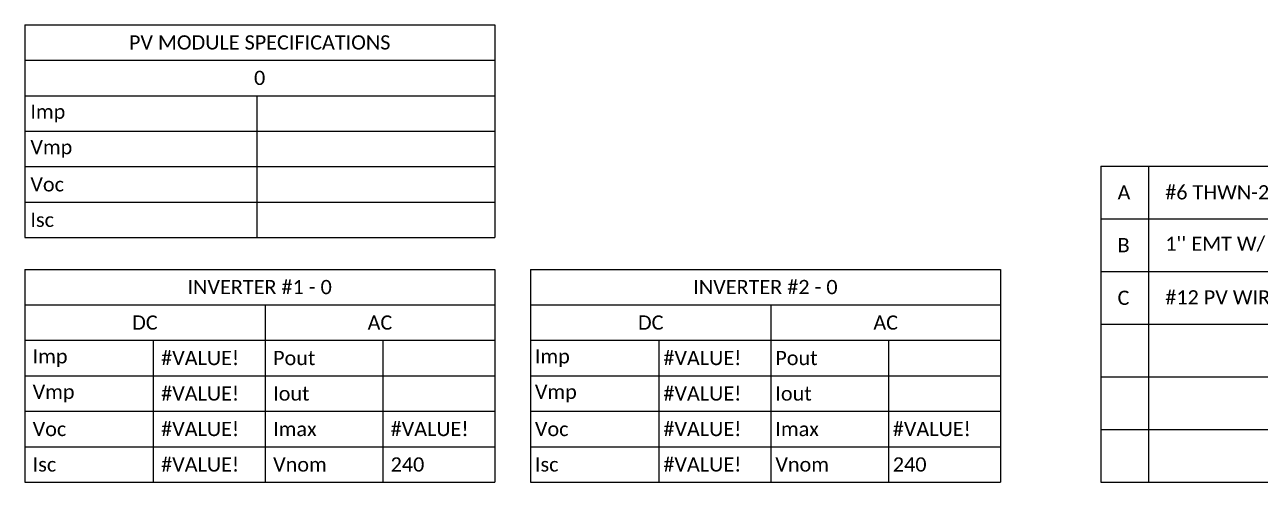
# Model space of a CAD drawing. Header units: feet. Extents: x 17803 to 18584, y 14556 to 15126.
# Drawn here: x 17960.5 to 18260.7, y 14555.9 to 14667 of the extents above; entities that cross this region are included whole.
import ezdxf

# ---------------------------------------------------------------- set-up
doc = ezdxf.new("R2010")
doc.units = ezdxf.units.FT
doc.header["$MEASUREMENT"] = 0
doc.styles.get("Standard").update_dxf_attribs({"font": 'simplex.shx'})

# ---------------------------------------------------------------- blocks, each defined once
blk = doc.blocks.new('*T23')
at = {"color": 0, "lineweight": -2, "transparency": 16777216}
for p, q in [((0, 0), (114.19, 0)), ((0, 0), (0, -51.7)), ((114.19, 0), (114.19, -51.7)), ((0, -8.62), (114.19, -8.62)), ((58.43, -8.62), (58.43, -51.7)), ((0, -17.23), (114.19, -17.23)), ((31.22, -17.23), (31.22, -51.7)), ((86.98, -17.23), (86.98, -51.7)), ((0, -25.85), (114.19, -25.85)), ((0, -34.47), (114.19, -34.47)), ((0, -43.08), (114.19, -43.08)), ((0, -51.7), (114.19, -51.7))]:
    blk.add_line(p, q, dxfattribs=at)
at = {"color": 0, "linetype": 'Continuous', "transparency": 16777216, "char_height": 3.4544}
for s, insert, width, attachment_point in [('{\\fCalibri|b0|i0|c0;INVERTER #1 - 0', (57.09, -4.31), 110.3293, 5), ('{\\fCalibri|b0|i0|c0;DC', (29.22, -12.93), 54.5755, 5), ('{\\fCalibri|b0|i0|c0;AC', (86.31, -12.93), 51.8976, 5), ('{\\fCalibri|b0|i0|c0;Imp', (1.93, -21.54), 27.3681, 4), ('{\\fCalibri|b0|i0|c0;#VALUE!', (33.15, -21.54), 23.3513, 4), ('{\\fCalibri|b0|i0|c0;Pout', (60.36, -21.54), 24.6902, 4), ('{\\fCalibri|b0|i0|c0;', (88.91, -21.54), 23.3513, 4), ('{\\fCalibri|b0|i0|c0;Vmp', (1.93, -30.16), 27.3681, 4), ('{\\fCalibri|b0|i0|c0;#VALUE!', (33.15, -30.16), 23.3513, 4), ('{\\fCalibri|b0|i0|c0;Iout', (60.36, -30.16), 24.6902, 4), ('{\\fCalibri|b0|i0|c0;', (88.91, -30.16), 23.3513, 4), ('{\\fCalibri|b0|i0|c0;Voc', (1.93, -38.78), 27.3681, 4), ('{\\fCalibri|b0|i0|c0;#VALUE!', (33.15, -38.78), 23.3513, 4), ('{\\fCalibri|b0|i0|c0;Imax', (60.36, -38.78), 24.6902, 4), ('{\\fCalibri|b0|i0|c0;#VALUE!', (88.91, -38.78), 23.3513, 4), ('{\\fCalibri|b0|i0|c0;Isc', (1.93, -47.39), 27.3681, 4), ('{\\fCalibri|b0|i0|c0;#VALUE!', (33.15, -47.39), 23.3513, 4), ('{\\fCalibri|b0|i0|c0;Vnom', (60.36, -47.39), 24.6902, 4), ('{\\fCalibri|b0|i0|c0;240', (88.91, -47.39), 23.3513, 4)]:
    blk.add_mtext(s, dxfattribs=dict(at, insert=insert, width=width, attachment_point=attachment_point))
blk = doc.blocks.new('*T24')
at = {"color": 0, "lineweight": -2, "transparency": 16777216}
for p, q in [((0, 0), (114.19, 0)), ((0, 0), (0, -51.7)), ((114.19, 0), (114.19, -51.7)), ((0, -8.62), (114.19, -8.62)), ((58.43, -8.62), (58.43, -51.7)), ((0, -17.23), (114.19, -17.23)), ((31.22, -17.23), (31.22, -51.7)), ((86.98, -17.23), (86.98, -51.7)), ((0, -25.85), (114.19, -25.85)), ((0, -34.47), (114.19, -34.47)), ((0, -43.08), (114.19, -43.08)), ((0, -51.7), (114.19, -51.7))]:
    blk.add_line(p, q, dxfattribs=at)
at = {"color": 0, "linetype": 'Continuous', "transparency": 16777216, "char_height": 3.4544}
for s, insert, width, attachment_point in [('{\\fCalibri|b0|i0|c0;INVERTER #2 - 0', (57.09, -4.31), 112.0547, 5), ('{\\fCalibri|b0|i0|c0;DC', (29.22, -12.93), 56.3009, 5), ('{\\fCalibri|b0|i0|c0;AC', (86.31, -12.93), 53.623, 5), ('{\\fCalibri|b0|i0|c0;Imp', (1.07, -21.54), 29.0935, 4), ('{\\fCalibri|b0|i0|c0;#VALUE!', (32.29, -21.54), 25.0767, 4), ('{\\fCalibri|b0|i0|c0;Pout', (59.5, -21.54), 26.4156, 4), ('{\\fCalibri|b0|i0|c0;', (88.04, -21.54), 25.0767, 4), ('{\\fCalibri|b0|i0|c0;Vmp', (1.07, -30.16), 29.0935, 4), ('{\\fCalibri|b0|i0|c0;#VALUE!', (32.29, -30.16), 25.0767, 4), ('{\\fCalibri|b0|i0|c0;Iout', (59.5, -30.16), 26.4156, 4), ('{\\fCalibri|b0|i0|c0;', (88.04, -30.16), 25.0767, 4), ('{\\fCalibri|b0|i0|c0;Voc', (1.07, -38.78), 29.0935, 4), ('{\\fCalibri|b0|i0|c0;#VALUE!', (32.29, -38.78), 25.0767, 4), ('{\\fCalibri|b0|i0|c0;Imax', (59.5, -38.78), 26.4156, 4), ('{\\fCalibri|b0|i0|c0;#VALUE!', (88.04, -38.78), 25.0767, 4), ('{\\fCalibri|b0|i0|c0;Isc', (1.07, -47.39), 29.0935, 4), ('{\\fCalibri|b0|i0|c0;#VALUE!', (32.29, -47.39), 25.0767, 4), ('{\\fCalibri|b0|i0|c0;Vnom', (59.5, -47.39), 26.4156, 4), ('{\\fCalibri|b0|i0|c0;240', (88.04, -47.39), 25.0767, 4)]:
    blk.add_mtext(s, dxfattribs=dict(at, insert=insert, width=width, attachment_point=attachment_point))
blk = doc.blocks.new('*T25')
at = {"color": 0, "lineweight": -2, "transparency": 16777216}
for p, q in [((0, 0), (114.19, 0)), ((0, 0), (0, -51.69)), ((114.19, 0), (114.19, -51.69)), ((0, -8.62), (114.19, -8.62)), ((0, -17.23), (114.19, -17.23)), ((56.41, -17.23), (56.41, -51.69)), ((0, -25.85), (114.19, -25.85)), ((0, -34.46), (114.19, -34.46)), ((0, -43.08), (114.19, -43.08)), ((0, -51.69), (114.19, -51.69))]:
    blk.add_line(p, q, dxfattribs=at)
at = {"color": 0, "linetype": 'Continuous', "transparency": 16777216, "char_height": 3.4544}
for s, insert, width, attachment_point in [('{\\fCalibri|b0|i0|c0;PV MODULE SPECIFICATIONS', (57.09, -4.31), 111.433, 5), ('{\\fCalibri|b0|i0|c0;0', (57.09, -12.92), 111.433, 5), ('{\\fCalibri|b0|i0|c0;Imp', (1.38, -21.54), 53.6551, 4), ('{\\fCalibri|b0|i0|c0;', (57.78, -21.54), 55.0254, 4), ('{\\fCalibri|b0|i0|c0;Vmp', (1.38, -30.15), 53.6551, 4), ('{\\fCalibri|b0|i0|c0;', (57.78, -30.15), 55.0254, 4), ('{\\fCalibri|b0|i0|c0;Voc', (1.38, -38.77), 53.6551, 4), ('{\\fCalibri|b0|i0|c0;', (57.78, -38.77), 55.0254, 4), ('{\\fCalibri|b0|i0|c0;Isc', (1.38, -47.39), 53.6551, 4), ('{\\fCalibri|b0|i0|c0;', (57.78, -47.39), 55.0254, 4)]:
    blk.add_mtext(s, dxfattribs=dict(at, insert=insert, width=width, attachment_point=attachment_point))
blk = doc.blocks.new('*T26')
at = {"linetype": 'ByBlock', "lineweight": -2, "transparency": 16777216}
for p, q in [((0, 0), (357.03, 0)), ((0, 0), (0, -76.8)), ((11.58, 0), (11.58, -76.8)), ((178.51, 0), (178.51, -76.8)), ((190.1, 0), (190.1, -76.8)), ((357.03, 0), (357.03, -76.8)), ((0, -12.8), (357.03, -12.8)), ((0, -25.61), (357.03, -25.61)), ((0, -38.41), (357.03, -38.41)), ((0, -51.22), (357.03, -51.22)), ((0, -64.02), (357.03, -64.02)), ((0, -76.8), (357.03, -76.8))]:
    blk.add_line(p, q, dxfattribs=at)
at = {"color": 0, "linetype": 'Continuous', "transparency": 16777216, "char_height": 3.4544, "attachment_point": 4}
for s, insert, width in [('{\\fCalibri|b0|i0|c0;A', (4.06, -6.4), 3.4544), ('{\\fCalibri|b0|i0|c0;#6 THWN-2 GEC TO EXISTING GROUND ROD', (15.65, -6.4), 158.8026), ('{\\fCalibri|b0|i0|c0;', (182.58, -6.4), 3.4544), ('{\\fCalibri|b0|i0|c0;', (194.16, -6.4), 158.8095), ('{\\fCalibri|b0|i0|c0;B', (4.06, -19.21), 3.4544), ("{\\fCalibri|b0|i0|c0;1'' EMT W/ 3-#10 THWN-2, 1-#10 THWN-2 GROUND", (15.65, -19.21), 158.8026), ('{\\fCalibri|b0|i0|c0;', (182.58, -19.21), 3.4544), ('{\\fCalibri|b0|i0|c0;', (194.16, -19.21), 158.8095), ('{\\fCalibri|b0|i0|c0;#12 PV WIRE W/ #8 BARE COPPER BOND TO MODULES AND RAILS', (15.65, -32.01), 158.8026), ('{\\fCalibri|b0|i0|c0;C', (4.06, -32.01), 3.4544), ('{\\fCalibri|b0|i0|c0;', (182.58, -32.01), 3.4544), ('{\\fCalibri|b0|i0|c0;', (194.16, -32.01), 158.8095), ('{\\fCalibri|b0|i0|c0;', (4.06, -44.82), 3.4544), ('{\\fCalibri|b0|i0|c0;', (15.65, -44.82), 158.8026), ('{\\fCalibri|b0|i0|c0;', (182.58, -44.82), 3.4544), ('{\\fCalibri|b0|i0|c0;', (194.16, -44.82), 158.8095), ('{\\fCalibri|b0|i0|c0;', (4.06, -57.62), 3.4544), ('{\\fCalibri|b0|i0|c0;', (15.65, -57.62), 158.8026), ('{\\fCalibri|b0|i0|c0;', (182.58, -57.62), 3.4544), ('{\\fCalibri|b0|i0|c0;', (194.16, -57.62), 158.8095), ('{\\fCalibri|b0|i0|c0;', (4.06, -70.41), 3.4544), ('{\\fCalibri|b0|i0|c0;', (15.65, -70.41), 158.8026), ('{\\fCalibri|b0|i0|c0;', (182.58, -70.41), 3.4544), ('{\\fCalibri|b0|i0|c0;', (194.16, -70.41), 158.8095)]:
    blk.add_mtext(s, dxfattribs=dict(at, insert=insert, width=width))

msp = doc.modelspace()

# ---------------------------------------------------------------- block references
for name, p in [('*T25', (17960.46, 14666.99)), ('*T26', (18221.94, 14632.68)), ('*T23', (17960.46, 14607.58)), ('*T24', (18083.35, 14607.58))]:
    msp.add_blockref(name, p)

doc.saveas('drawing.dxf')
